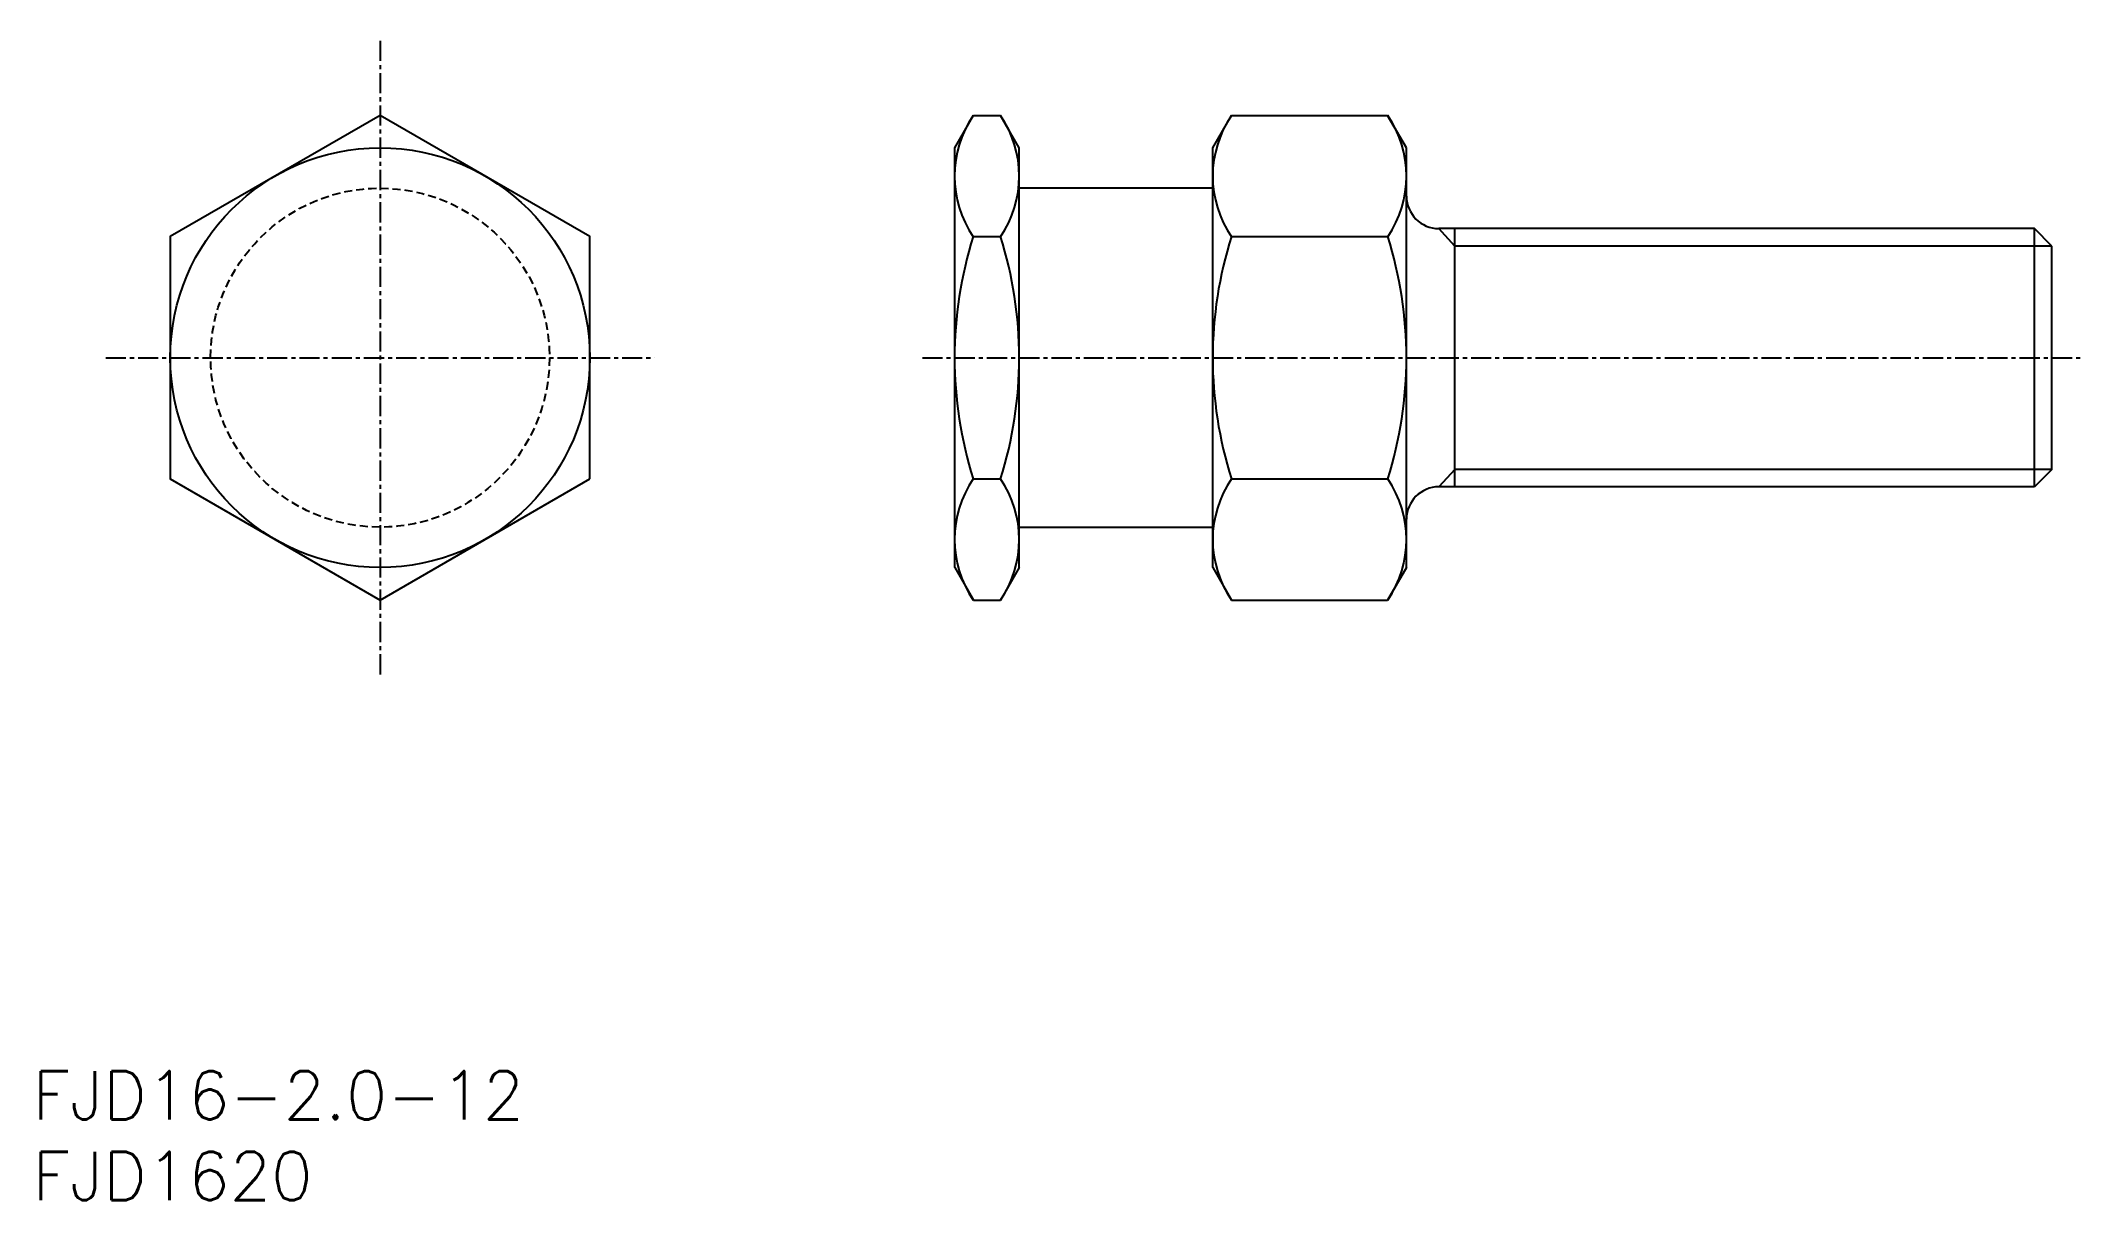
# Model space of a CAD drawing. Extents: x 101 to 227, y 62 to 134.
import ezdxf
from ezdxf.enums import TextEntityAlignment as Align

# ---------------------------------------------------------------- set-up
doc = ezdxf.new("R2010")
doc.units = 0
doc.linetypes.add('CENTER', pattern=[2, 1.25, -0.25, 0.25, -0.25])
doc.linetypes.add('DASHED', pattern=[0.75, 0.5, -0.25])
doc.layers.get('0').update_dxf_attribs({"linetype": 'CONTINUOUS'})
doc.layers.add('CENTER', color=1, linetype='CENTER')
doc.styles.get("Standard").update_dxf_attribs({"font": 'txt.shx', "bigfont": 'extfont.shx'})

msp = doc.modelspace()

# ---------------------------------------------------------------- linework, layer by layer
at = {"color": 7, "linetype": 'CONTINUOUS'}
for p, q in [((157.32, 127.45), (158.48, 129.46)), ((158.48, 129.46), (160.15, 129.46)), ((161.32, 127.45), (160.15, 129.46)), ((173.32, 127.45), (174.48, 129.46)), ((174.48, 129.46), (184.15, 129.46)), ((185.32, 127.45), (184.15, 129.46)), ((157.32, 101.45), (157.32, 127.45)), ((161.32, 101.45), (161.32, 127.45)), ((161.32, 101.45), (161.32, 127.45)), ((173.32, 101.45), (173.32, 127.45)), ((185.32, 101.45), (185.32, 127.45)), ((185.32, 101.45), (185.32, 127.45)), ((173.32, 124.95), (161.32, 124.95)), ((158.48, 121.95), (160.15, 121.95)), ((174.48, 121.95), (184.15, 121.95)), ((224.23, 122.45), (187.32, 122.45)), ((188.32, 106.45), (188.32, 122.45)), ((224.23, 106.45), (224.23, 122.45)), ((225.32, 121.36), (224.23, 122.45)), ((225.32, 107.53), (225.32, 121.36)), ((158.48, 106.94), (160.15, 106.94)), ((174.48, 106.94), (184.15, 106.94)), ((224.23, 106.45), (187.32, 106.45)), ((225.32, 107.53), (224.23, 106.45)), ((161.32, 103.95), (173.32, 103.95)), ((157.32, 101.45), (158.48, 99.43)), ((161.32, 101.45), (160.15, 99.43)), ((173.32, 101.45), (174.48, 99.43)), ((185.32, 101.45), (184.15, 99.43)), ((158.48, 99.43), (160.15, 99.43)), ((174.48, 99.43), (184.15, 99.43))]:
    msp.add_line(p, q, dxfattribs=at)
at = {"color": 3, "linetype": 'CONTINUOUS'}
for p, q in [((188.32, 121.36), (187.32, 122.45)), ((225.32, 121.36), (188.32, 121.36)), ((188.32, 107.53), (187.32, 106.45)), ((225.32, 107.53), (188.32, 107.53))]:
    msp.add_line(p, q, dxfattribs=at)
at = {"color": 7, "linetype": 'CONTINUOUS'}
msp.add_lwpolyline([(134.71, 106.94), (134.71, 121.95), (121.71, 129.46), (108.71, 121.95), (108.71, 106.94), (121.71, 99.43)], close=True, dxfattribs=at)
msp.add_circle((121.71, 114.45), 13, dxfattribs=at)
at = {"color": 3, "linetype": 'DASHED'}
msp.add_circle((121.71, 114.45), 10.5, dxfattribs=at)
at = {"color": 7, "linetype": 'CONTINUOUS'}
for centre, radius, start, end in [((163.96, 125.7), 6.65, 145.6157, 214.3843), ((154.67, 125.7), 6.65, 325.6157, 34.3843), ((179.96, 125.7), 6.65, 145.6157, 214.3843), ((178.67, 125.7), 6.65, 325.6157, 34.3843), ((187.32, 124.45), 2, 180, 270), ((182.15, 114.45), 24.84, 162.412, 197.588), ((136.48, 114.45), 24.84, 342.412, 17.588), ((198.15, 114.45), 24.84, 162.412, 197.588), ((160.48, 114.45), 24.84, 342.412, 17.588), ((163.96, 103.19), 6.65, 145.6157, 214.3843), ((154.67, 103.19), 6.65, 325.6157, 34.3843), ((179.96, 103.19), 6.65, 145.6157, 214.3843), ((178.67, 103.19), 6.65, 325.6157, 34.3843), ((187.32, 104.45), 2, 90, 180)]:
    msp.add_arc(centre, radius, start, end, dxfattribs=at)
at = {"layer": 'CENTER', "color": 1, "linetype": 'CENTER'}
for p, q in [((121.71, 134.08), (121.71, 94.82)), ((104.71, 114.45), (138.71, 114.45)), ((155.32, 114.45), (227.32, 114.45))]:
    msp.add_line(p, q, dxfattribs=at)

# ---------------------------------------------------------------- texts
at = {"color": 7, "linetype": 'CONTINUOUS'}
for s, p in [('FJD16-2.0-12', (100.17, 68.76)), ('FJD1620', (100.17, 63.76))]:
    msp.add_text(s, height=3, dxfattribs=at).set_placement(p, align=Align.MIDDLE_LEFT)

doc.saveas('drawing.dxf')
